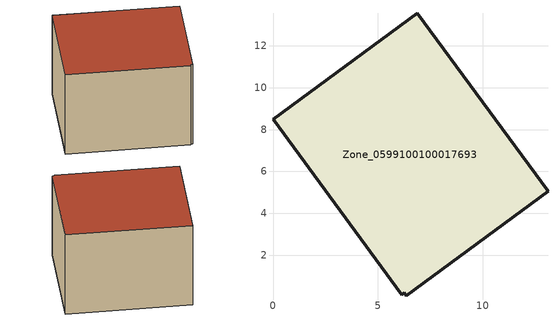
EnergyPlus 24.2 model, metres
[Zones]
Zone_0599100100017693
 floor ground (C_G): 6.34,0.08 6.25,0.21 6.14,0.13 0,8.48 6.87,13.54 13.1,5.05 z0
 wall outside (C_F): 13.1,5.05 6.87,13.54 0,8.48 6.14,0.13 6.25,0.21 6.34,0.08 13.1,5.05 z0:7.95
 roof outside (C_R): 6.25,0.21 6.34,0.08 13.1,5.05 6.87,13.54 0,8.48 6.14,0.13 z7.95
[BUILDING]
Pand.0599100100017693: North Axis=0; Terrain=City; Loads Convergence Tolerance Value=0.04; Temperature Convergence Tolerance Value=0.4; Solar Distribution=FullExterior; Maximum Number of Warmup Days=25; Minimum Number of Warmup Days=1
[Site:Location]
Rotterdam.The.Hague.AP_ZH_NLD Design_Conditions: Latitude=51.96; Longitude=4.45; Time Zone=1; Elevation=-4.5
[SITE:GROUNDTEMPERATURE:BUILDINGSURFACE]
18, 18, 18, 18, 18, 18, 18, 18, 18, 18, 18, 18
[MATERIAL] Thermal Absorptance=0.9; Solar Absorptance=0.7; Visible Absorptance=0.7
Name | Roughness | Thickness | Conductivity | Density | Specific Heat
G.D.2015-2018 | MediumSmooth | 0.15 | 0.0428571 | 540 | 1210
F.D.2015-2018 | Rough | 0.3 | 0.0666667 | 1920 | 840
R.D.2015-2018 | MediumRough | 0.2 | 0.0333333 | 1500 | 1000
[CONSTRUCTION]
C_G: G.D.2015-2018
C_F: F.D.2015-2018
C_R: R.D.2015-2018
[ZONE]
Zone_0599100100017693: Type=1; Multiplier=1; Ceiling Height=Autocalculate; Volume=Autocalculate; Floor Area=autocalculate; Part of Total Floor Area=Yes
[ZONEINFILTRATION:DESIGNFLOWRATE]
Infil_Zone_0599100100017693: Zone or ZoneList or Space or SpaceList=Zone_0599100100017693; Schedule=AlwaysOn; Design Flow Rate Calculation Method=Flow/Area; Flow Rate per Floor Area=0.0021; Constant Term Coefficient=1; Temperature Term Coefficient=0; Velocity Term Coefficient=0; Velocity Squared Term Coefficient=0
[HVACTEMPLATE:ZONE:IDEALLOADSAIRSYSTEM]
Zone_0599100100017693: Maximum Heating Supply Air Temperature=50; Minimum Cooling Supply Air Temperature=13; Maximum Heating Supply Air Humidity Ratio=0.0156; Minimum Cooling Supply Air Humidity Ratio=0.0077; Heating Limit=NoLimit; Cooling Limit=NoLimit; Dehumidification Control Type=ConstantSensibleHeatRatio; Cooling Sensible Heat Ratio=0.7; Dehumidification Setpoint=60; Humidification Control Type=None; Humidification Setpoint=30; Outdoor Air Method=None; Outdoor Air Flow Rate per Person=0.00944; Outdoor Air Flow Rate per Zone Floor Area=0; Outdoor Air Flow Rate per Zone=0; Demand Controlled Ventilation Type=None; Outdoor Air Economizer Type=NoEconomizer; Heat Recovery Type=None; Sensible Heat Recovery Effectiveness=0.7; Latent Heat Recovery Effectiveness=0.65
[ZONECONTROL:THERMOSTAT]
ThermostatControl_Zone_0599100100017693: Zone or ZoneList=Zone_0599100100017693; Control Type Schedule=DualSetpointControlType; Control 1=Thermostat_Zone_0599100100017693; Temperature Difference Between Cutout And Setpoint=0
[THERMOSTATSETPOINT:DUALSETPOINT]
Thermostat_Zone_0599100100017693: Heating Setpoint Temperature Schedule=HeatingSetpoint_Zone_0599100100017693; Cooling Setpoint Temperature Schedule=CoolingSetpoint_Zone_0599100100017693
[SCHEDULE:COMPACT]
HeatingSetpoint_Zone_0599100100017693: Through: 12/31, For: AllDays, Until: 24:00, 21
CoolingSetpoint_Zone_0599100100017693: Through: 12/31, For: AllDays, Until: 24:00, 24
DualSetpointControlType: Through: 12/31, For: AllDays, Until: 24:00, 4
AlwaysOn: Through: 12/31, For: AllDays, Until: 24:00, 1
